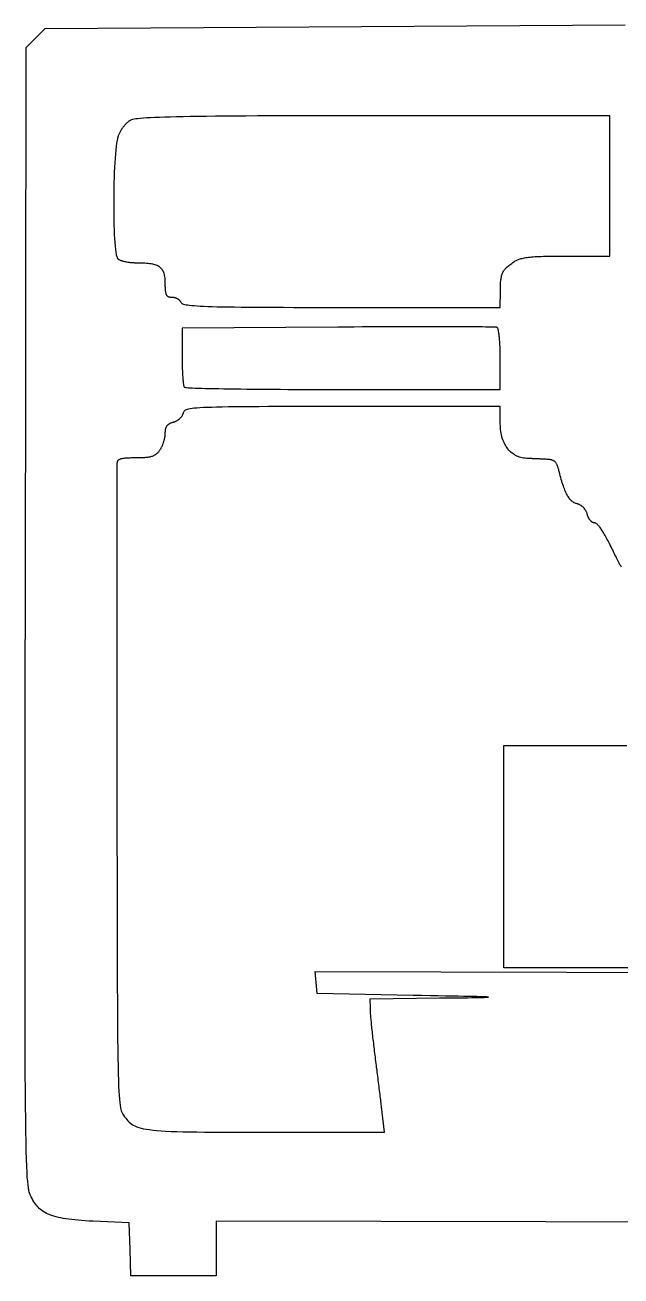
# Model space of a CAD drawing. Extents: x -419 to 419, y -275 to 1047.
# Drawn here: x -419.2 to -349.5, y 259.8 to 406.1 of the extents above; entities that cross this region are included whole.
import ezdxf

# ---------------------------------------------------------------- set-up
doc = ezdxf.new("R2010")
doc.units = 0
doc.layers.get('0').update_dxf_attribs({"linetype": 'CONTINUOUS'})

msp = doc.modelspace()

# ---------------------------------------------------------------- linework, layer by layer
for points in [[(-300.58, 266.02), (-396.84, 266.22), (-396.84, 259.82), (-406.81, 259.82), (-406.92, 262.92), (-407.04, 266.02), (-411.24, 266.22), (-411.71, 266.24), (-412.15, 266.27), (-412.58, 266.3), (-412.98, 266.33), (-413.37, 266.37), (-413.73, 266.41), (-414.08, 266.45), (-414.41, 266.5), (-414.72, 266.55), (-415.02, 266.6), (-415.3, 266.66), (-415.56, 266.73), (-415.82, 266.8), (-416.05, 266.88), (-416.28, 266.96), (-416.49, 267.05), (-416.69, 267.14), (-416.88, 267.24), (-417.06, 267.35), (-417.22, 267.47), (-417.38, 267.59), (-417.53, 267.72), (-417.67, 267.86), (-417.81, 268.01), (-417.93, 268.17), (-418.05, 268.33), (-418.17, 268.5), (-418.28, 268.69), (-418.38, 268.88), (-418.49, 269.08), (-418.58, 269.29), (-418.64, 269.44), (-418.7, 269.62), (-418.75, 269.85), (-418.8, 270.12), (-418.85, 270.46), (-418.89, 270.87), (-418.93, 271.37), (-418.96, 271.97), (-419, 272.67), (-419.03, 273.49), (-419.06, 274.44), (-419.08, 275.52), (-419.1, 276.76), (-419.12, 278.16), (-419.14, 279.73), (-419.15, 281.49), (-419.17, 283.44), (-419.18, 285.59), (-419.19, 287.96), (-419.19, 290.55), (-419.2, 293.38), (-419.2, 296.47), (-419.2, 299.8), (-419.2, 303.41), (-419.2, 307.3), (-419.19, 311.49), (-419.19, 315.97), (-419.18, 320.77), (-419.18, 325.89), (-419.17, 331.35), (-419.16, 337.15), (-419.05, 403.48), (-417.94, 404.59), (-416.83, 405.7), (-349.03, 406.1)], [(-349.46, 342.69), (-349.54, 342.84), (-349.63, 342.99), (-349.71, 343.15), (-349.79, 343.31), (-349.88, 343.47), (-349.96, 343.64), (-350.05, 343.81), (-350.13, 343.98), (-350.22, 344.15), (-350.3, 344.33), (-350.39, 344.51), (-350.48, 344.71), (-350.57, 344.9), (-350.67, 345.09), (-350.76, 345.27), (-350.85, 345.45), (-350.93, 345.62), (-351.02, 345.79), (-351.11, 345.95), (-351.19, 346.11), (-351.28, 346.26), (-351.36, 346.4), (-351.44, 346.54), (-351.52, 346.67), (-351.59, 346.79), (-351.67, 346.91), (-351.74, 347.02), (-351.81, 347.13), (-351.88, 347.23), (-351.95, 347.32), (-352.01, 347.4), (-352.08, 347.48), (-352.14, 347.55), (-352.2, 347.62), (-352.25, 347.68), (-352.31, 347.73), (-352.36, 347.77), (-352.41, 347.8), (-352.45, 347.83), (-352.5, 347.85), (-352.54, 347.86), (-352.58, 347.87), (-352.61, 347.87), (-352.65, 347.87), (-352.68, 347.88), (-352.71, 347.89), (-352.75, 347.9), (-352.78, 347.91), (-352.81, 347.93), (-352.85, 347.95), (-352.88, 347.97), (-352.91, 347.99), (-352.95, 348.02), (-352.98, 348.05), (-353.01, 348.08), (-353.04, 348.11), (-353.07, 348.14), (-353.1, 348.18), (-353.13, 348.21), (-353.16, 348.25), (-353.19, 348.29), (-353.22, 348.33), (-353.25, 348.38), (-353.27, 348.42), (-353.3, 348.47), (-353.32, 348.51), (-353.34, 348.56), (-353.36, 348.61), (-353.38, 348.66), (-353.4, 348.71), (-353.42, 348.76), (-353.44, 348.82), (-353.45, 348.87), (-353.46, 348.93), (-353.48, 348.98), (-353.5, 349.04), (-353.52, 349.09), (-353.55, 349.15), (-353.57, 349.2), (-353.6, 349.25), (-353.63, 349.31), (-353.66, 349.36), (-353.69, 349.41), (-353.72, 349.46), (-353.76, 349.5), (-353.79, 349.55), (-353.83, 349.59), (-353.87, 349.64), (-353.91, 349.68), (-353.95, 349.72), (-353.99, 349.76), (-354.03, 349.8), (-354.08, 349.83), (-354.12, 349.87), (-354.17, 349.9), (-354.22, 349.93), (-354.27, 349.96), (-354.32, 349.99), (-354.37, 350.01), (-354.42, 350.03), (-354.47, 350.05), (-354.52, 350.07), (-354.57, 350.09), (-354.62, 350.1), (-354.71, 350.13), (-354.8, 350.16), (-354.88, 350.19), (-354.97, 350.23), (-355.05, 350.28), (-355.12, 350.33), (-355.2, 350.39), (-355.27, 350.45), (-355.35, 350.51), (-355.42, 350.59), (-355.49, 350.67), (-355.56, 350.76), (-355.62, 350.85), (-355.69, 350.95), (-355.76, 351.06), (-355.82, 351.17), (-355.88, 351.29), (-355.94, 351.42), (-356.01, 351.56), (-356.07, 351.7), (-356.13, 351.86), (-356.19, 352.02), (-356.25, 352.19), (-356.31, 352.37), (-356.37, 352.55), (-356.43, 352.75), (-356.49, 352.95), (-356.55, 353.17), (-356.61, 353.39), (-356.67, 353.63), (-356.73, 353.87), (-356.76, 353.98), (-356.78, 354.09), (-356.81, 354.19), (-356.84, 354.28), (-356.87, 354.37), (-356.9, 354.45), (-356.93, 354.53), (-356.96, 354.61), (-356.99, 354.68), (-357.02, 354.74), (-357.05, 354.8), (-357.09, 354.86), (-357.12, 354.91), (-357.16, 354.96), (-357.2, 355), (-357.25, 355.04), (-357.29, 355.08), (-357.34, 355.11), (-357.39, 355.14), (-357.44, 355.17), (-357.49, 355.19), (-357.55, 355.22), (-357.61, 355.24), (-357.68, 355.25), (-357.75, 355.27), (-357.82, 355.28), (-357.9, 355.29), (-357.98, 355.3), (-358.06, 355.31), (-358.15, 355.31), (-358.24, 355.32), (-358.31, 355.32), (-358.37, 355.32), (-358.44, 355.32), (-358.51, 355.33), (-358.58, 355.33), (-358.66, 355.33), (-358.73, 355.34), (-358.81, 355.34), (-358.88, 355.34), (-358.96, 355.34), (-359.04, 355.35), (-359.12, 355.35), (-359.2, 355.36), (-359.28, 355.36), (-359.36, 355.36), (-359.44, 355.37), (-359.52, 355.37), (-359.6, 355.37), (-359.68, 355.38), (-359.76, 355.38), (-359.84, 355.38), (-359.91, 355.39), (-359.99, 355.39), (-360.06, 355.39), (-360.14, 355.4), (-360.21, 355.4), (-360.28, 355.4), (-360.35, 355.41), (-360.41, 355.41), (-360.47, 355.41), (-360.53, 355.42), (-360.71, 355.43), (-360.89, 355.45), (-361.06, 355.48), (-361.22, 355.52), (-361.39, 355.57), (-361.54, 355.63), (-361.69, 355.7), (-361.84, 355.77), (-361.98, 355.86), (-362.12, 355.95), (-362.25, 356.04), (-362.38, 356.15), (-362.5, 356.27), (-362.62, 356.39), (-362.73, 356.52), (-362.83, 356.65), (-362.93, 356.8), (-363.02, 356.95), (-363.11, 357.1), (-363.18, 357.27), (-363.26, 357.44), (-363.33, 357.61), (-363.39, 357.79), (-363.44, 357.98), (-363.49, 358.18), (-363.53, 358.38), (-363.56, 358.58), (-363.58, 358.79), (-363.6, 359.01), (-363.61, 359.23), (-363.62, 359.45), (-363.62, 361.47), (-382.07, 361.47), (-383.77, 361.47), (-385.36, 361.47), (-386.85, 361.47), (-388.24, 361.47), (-389.53, 361.47), (-390.72, 361.47), (-391.83, 361.46), (-392.85, 361.46), (-393.79, 361.45), (-394.65, 361.44), (-395.43, 361.43), (-396.15, 361.42), (-396.79, 361.41), (-397.37, 361.39), (-397.88, 361.38), (-398.34, 361.36), (-398.75, 361.33), (-399.1, 361.31), (-399.41, 361.28), (-399.67, 361.25), (-399.9, 361.22), (-400.08, 361.18), (-400.24, 361.14), (-400.36, 361.09), (-400.46, 361.05), (-400.54, 360.99), (-400.6, 360.94), (-400.64, 360.88), (-400.68, 360.81), (-400.7, 360.74), (-400.72, 360.67), (-400.74, 360.62), (-400.75, 360.58), (-400.77, 360.54), (-400.79, 360.5), (-400.81, 360.45), (-400.83, 360.41), (-400.86, 360.37), (-400.89, 360.33), (-400.92, 360.28), (-400.95, 360.24), (-400.98, 360.2), (-401.02, 360.16), (-401.05, 360.12), (-401.09, 360.09), (-401.13, 360.05), (-401.17, 360.01), (-401.21, 359.98), (-401.26, 359.94), (-401.3, 359.91), (-401.35, 359.88), (-401.39, 359.84), (-401.44, 359.81), (-401.49, 359.79), (-401.54, 359.76), (-401.59, 359.74), (-401.63, 359.71), (-401.68, 359.69), (-401.73, 359.67), (-401.79, 359.65), (-401.84, 359.64), (-401.89, 359.62), (-401.95, 359.61), (-402.02, 359.59), (-402.08, 359.57), (-402.14, 359.55), (-402.19, 359.52), (-402.25, 359.5), (-402.3, 359.48), (-402.34, 359.45), (-402.39, 359.42), (-402.43, 359.39), (-402.47, 359.36), (-402.51, 359.33), (-402.55, 359.29), (-402.58, 359.26), (-402.61, 359.22), (-402.64, 359.18), (-402.67, 359.14), (-402.69, 359.09), (-402.72, 359.05), (-402.74, 359), (-402.76, 358.95), (-402.77, 358.9), (-402.79, 358.84), (-402.8, 358.79), (-402.81, 358.73), (-402.82, 358.67), (-402.83, 358.6), (-402.83, 358.53), (-402.84, 358.46), (-402.84, 358.39), (-402.84, 358.32), (-402.84, 358.26), (-402.84, 358.2), (-402.85, 358.14), (-402.85, 358.08), (-402.86, 358.01), (-402.87, 357.95), (-402.88, 357.88), (-402.89, 357.81), (-402.9, 357.75), (-402.92, 357.68), (-402.94, 357.61), (-402.95, 357.54), (-402.97, 357.47), (-402.99, 357.4), (-403.01, 357.34), (-403.03, 357.27), (-403.06, 357.2), (-403.08, 357.13), (-403.11, 357.06), (-403.13, 357), (-403.16, 356.93), (-403.18, 356.87), (-403.21, 356.8), (-403.24, 356.74), (-403.27, 356.68), (-403.3, 356.62), (-403.33, 356.57), (-403.36, 356.51), (-403.4, 356.46), (-403.43, 356.41), (-403.46, 356.36), (-403.51, 356.29), (-403.56, 356.22), (-403.61, 356.16), (-403.66, 356.1), (-403.71, 356.05), (-403.77, 355.99), (-403.82, 355.95), (-403.88, 355.9), (-403.94, 355.86), (-404, 355.81), (-404.06, 355.78), (-404.13, 355.74), (-404.19, 355.71), (-404.27, 355.68), (-404.34, 355.65), (-404.42, 355.63), (-404.51, 355.6), (-404.59, 355.58), (-404.69, 355.56), (-404.78, 355.55), (-404.89, 355.53), (-405, 355.52), (-405.11, 355.51), (-405.23, 355.5), (-405.36, 355.49), (-405.49, 355.48), (-405.63, 355.48), (-405.78, 355.47), (-405.93, 355.47), (-406.09, 355.47), (-406.26, 355.47), (-406.43, 355.47), (-406.6, 355.47), (-406.75, 355.47), (-406.89, 355.46), (-407.03, 355.46), (-407.16, 355.45), (-407.28, 355.45), (-407.39, 355.44), (-407.5, 355.43), (-407.6, 355.42), (-407.69, 355.41), (-407.78, 355.4), (-407.86, 355.38), (-407.93, 355.36), (-408, 355.35), (-408.06, 355.33), (-408.12, 355.3), (-408.17, 355.28), (-408.22, 355.26), (-408.26, 355.23), (-408.29, 355.2), (-408.33, 355.17), (-408.36, 355.13), (-408.38, 355.1), (-408.4, 355.06), (-408.42, 355.02), (-408.43, 354.97), (-408.44, 354.92), (-408.45, 354.88), (-408.45, 354.82), (-408.46, 354.77), (-408.46, 354.68), (-408.46, 354.49), (-408.46, 354.2), (-408.46, 353.82), (-408.46, 353.34), (-408.46, 352.77), (-408.46, 352.11), (-408.46, 351.37), (-408.46, 350.54), (-408.46, 349.64), (-408.46, 348.65), (-408.46, 347.59), (-408.46, 346.46), (-408.46, 345.26), (-408.46, 344), (-408.46, 342.67), (-408.46, 341.28), (-408.46, 339.83), (-408.46, 338.32), (-408.46, 336.76), (-408.46, 335.15), (-408.46, 333.49), (-408.46, 331.79), (-408.45, 330.04), (-408.45, 328.26), (-408.45, 326.43), (-408.45, 324.57), (-408.45, 322.68), (-408.45, 320.76), (-408.45, 318.82), (-408.45, 316.85), (-408.45, 313.52), (-408.45, 310.4), (-408.44, 307.48), (-408.44, 304.74), (-408.44, 302.19), (-408.43, 299.82), (-408.43, 297.61), (-408.42, 295.57), (-408.41, 293.69), (-408.4, 291.95), (-408.39, 290.36), (-408.38, 288.91), (-408.37, 287.59), (-408.35, 286.39), (-408.34, 285.31), (-408.32, 284.34), (-408.3, 283.47), (-408.27, 282.71), (-408.25, 282.03), (-408.22, 281.44), (-408.19, 280.92), (-408.15, 280.48), (-408.12, 280.1), (-408.08, 279.79), (-408.03, 279.52), (-407.99, 279.29), (-407.94, 279.11), (-407.88, 278.96), (-407.82, 278.83), (-407.76, 278.72), (-407.7, 278.63), (-407.56, 278.44), (-407.43, 278.27), (-407.3, 278.11), (-407.17, 277.96), (-407.03, 277.82), (-406.88, 277.7), (-406.72, 277.58), (-406.54, 277.47), (-406.35, 277.37), (-406.14, 277.27), (-405.9, 277.19), (-405.63, 277.11), (-405.33, 277.04), (-405, 276.98), (-404.63, 276.93), (-404.22, 276.88), (-403.77, 276.83), (-403.27, 276.8), (-402.72, 276.76), (-402.12, 276.73), (-401.46, 276.71), (-400.74, 276.69), (-399.96, 276.68), (-399.12, 276.66), (-398.2, 276.65), (-397.22, 276.65), (-396.16, 276.64), (-395.02, 276.64), (-393.8, 276.63), (-392.5, 276.63), (-391.1, 276.63), (-377.17, 276.63), (-377.43, 278.93), (-377.45, 279.06), (-377.46, 279.19), (-377.48, 279.34), (-377.5, 279.5), (-377.52, 279.67), (-377.54, 279.84), (-377.56, 280.03), (-377.59, 280.22), (-377.61, 280.42), (-377.64, 280.62), (-377.66, 280.83), (-377.69, 281.05), (-377.72, 281.27), (-377.74, 281.5), (-377.77, 281.73), (-377.8, 281.96), (-377.83, 282.2), (-377.86, 282.44), (-377.89, 282.69), (-377.92, 282.93), (-377.95, 283.18), (-377.98, 283.43), (-378.01, 283.68), (-378.04, 283.93), (-378.08, 284.18), (-378.11, 284.42), (-378.14, 284.67), (-378.17, 284.91), (-378.2, 285.16), (-378.23, 285.4), (-378.26, 285.63), (-378.29, 285.87), (-378.32, 286.1), (-378.35, 286.33), (-378.38, 286.57), (-378.4, 286.8), (-378.43, 287.03), (-378.46, 287.26), (-378.48, 287.48), (-378.51, 287.71), (-378.53, 287.93), (-378.56, 288.14), (-378.58, 288.36), (-378.6, 288.56), (-378.63, 288.77), (-378.65, 288.97), (-378.67, 289.16), (-378.68, 289.35), (-378.7, 289.53), (-378.72, 289.7), (-378.74, 289.87), (-378.75, 290.03), (-378.76, 290.18), (-378.77, 290.33), (-378.79, 290.46), (-378.8, 290.59), (-378.8, 290.7), (-378.81, 290.81), (-378.82, 290.91), (-378.82, 290.99), (-378.82, 291.07), (-378.82, 291.13), (-378.83, 292.24), (-370.72, 292.33), (-369.96, 292.33), (-369.26, 292.34), (-368.6, 292.35), (-368, 292.36), (-367.45, 292.36), (-366.95, 292.37), (-366.51, 292.38), (-366.13, 292.38), (-365.79, 292.39), (-365.52, 292.39), (-365.3, 292.4), (-365.14, 292.41), (-365.04, 292.41), (-364.99, 292.42), (-365.01, 292.43), (-365.08, 292.43), (-365.22, 292.44), (-365.42, 292.45), (-365.68, 292.46), (-366, 292.47), (-366.38, 292.48), (-366.83, 292.49), (-367.34, 292.5), (-367.92, 292.51), (-368.56, 292.53), (-369.27, 292.54), (-370.04, 292.55), (-370.89, 292.57), (-371.8, 292.59), (-372.78, 292.61), (-373.82, 292.63), (-385.03, 292.84), (-385.16, 294.14), (-385.28, 295.44), (-311.79, 295.24)], [(-348.65, 295.84), (-363.22, 295.84), (-363.22, 308.84), (-363.22, 321.85), (-348.82, 321.85)]]:
    msp.add_lwpolyline(points)
for points in [[(-363.61, 375.37), (-363.6, 375.55), (-363.6, 375.72), (-363.59, 375.88), (-363.58, 376.03), (-363.57, 376.17), (-363.56, 376.3), (-363.54, 376.43), (-363.52, 376.55), (-363.5, 376.67), (-363.47, 376.78), (-363.44, 376.88), (-363.41, 376.98), (-363.37, 377.08), (-363.33, 377.17), (-363.28, 377.25), (-363.23, 377.34), (-363.18, 377.42), (-363.11, 377.5), (-363.05, 377.58), (-362.97, 377.66), (-362.9, 377.74), (-362.81, 377.82), (-362.72, 377.89), (-362.62, 377.97), (-362.52, 378.05), (-362.41, 378.14), (-362.29, 378.22), (-362.16, 378.31), (-362.03, 378.4), (-361.95, 378.46), (-361.87, 378.51), (-361.78, 378.55), (-361.69, 378.6), (-361.6, 378.64), (-361.5, 378.68), (-361.4, 378.72), (-361.29, 378.75), (-361.18, 378.78), (-361.05, 378.81), (-360.92, 378.84), (-360.79, 378.87), (-360.64, 378.9), (-360.48, 378.92), (-360.32, 378.94), (-360.14, 378.96), (-359.96, 378.98), (-359.76, 378.99), (-359.55, 379.01), (-359.33, 379.02), (-359.09, 379.03), (-358.84, 379.04), (-358.58, 379.05), (-358.31, 379.06), (-358.02, 379.07), (-357.71, 379.07), (-357.39, 379.08), (-357.05, 379.08), (-356.69, 379.08), (-356.32, 379.08), (-355.92, 379.08), (-350.81, 379.08), (-350.81, 395.49), (-378.33, 395.49), (-380.34, 395.48), (-382.27, 395.48), (-384.11, 395.48), (-385.86, 395.48), (-387.52, 395.47), (-389.1, 395.47), (-390.6, 395.46), (-392.02, 395.46), (-393.36, 395.45), (-394.63, 395.44), (-395.81, 395.43), (-396.93, 395.42), (-397.98, 395.41), (-398.95, 395.4), (-399.86, 395.38), (-400.71, 395.37), (-401.49, 395.35), (-402.21, 395.33), (-402.87, 395.31), (-403.47, 395.29), (-404.02, 395.27), (-404.52, 395.25), (-404.96, 395.23), (-405.35, 395.2), (-405.69, 395.17), (-405.99, 395.14), (-406.24, 395.11), (-406.45, 395.08), (-406.62, 395.05), (-406.75, 395.01), (-406.84, 394.97), (-406.89, 394.95), (-406.95, 394.91), (-407, 394.88), (-407.06, 394.84), (-407.11, 394.8), (-407.17, 394.75), (-407.23, 394.71), (-407.28, 394.66), (-407.34, 394.6), (-407.39, 394.55), (-407.45, 394.49), (-407.5, 394.43), (-407.56, 394.37), (-407.61, 394.31), (-407.66, 394.24), (-407.71, 394.18), (-407.76, 394.11), (-407.81, 394.04), (-407.86, 393.97), (-407.91, 393.9), (-407.96, 393.82), (-408, 393.75), (-408.04, 393.68), (-408.09, 393.6), (-408.13, 393.53), (-408.16, 393.45), (-408.2, 393.38), (-408.23, 393.3), (-408.26, 393.23), (-408.29, 393.15), (-408.32, 393.08), (-408.38, 392.86), (-408.44, 392.59), (-408.49, 392.27), (-408.54, 391.89), (-408.59, 391.47), (-408.63, 391.01), (-408.67, 390.52), (-408.7, 389.99), (-408.73, 389.44), (-408.76, 388.86), (-408.78, 388.26), (-408.8, 387.65), (-408.81, 387.02), (-408.82, 386.39), (-408.83, 385.76), (-408.83, 385.13), (-408.83, 384.51), (-408.82, 383.89), (-408.81, 383.29), (-408.8, 382.71), (-408.78, 382.15), (-408.76, 381.62), (-408.73, 381.12), (-408.7, 380.66), (-408.66, 380.24), (-408.62, 379.86), (-408.58, 379.52), (-408.53, 379.24), (-408.48, 379.02), (-408.42, 378.86), (-408.36, 378.76), (-408.33, 378.74), (-408.3, 378.71), (-408.26, 378.69), (-408.22, 378.66), (-408.17, 378.64), (-408.12, 378.62), (-408.06, 378.59), (-408, 378.57), (-407.93, 378.55), (-407.86, 378.53), (-407.79, 378.51), (-407.71, 378.49), (-407.64, 378.47), (-407.55, 378.45), (-407.47, 378.43), (-407.38, 378.41), (-407.29, 378.4), (-407.19, 378.38), (-407.1, 378.37), (-407, 378.36), (-406.9, 378.34), (-406.8, 378.33), (-406.7, 378.32), (-406.59, 378.31), (-406.49, 378.31), (-406.38, 378.3), (-406.27, 378.29), (-406.17, 378.29), (-406.06, 378.28), (-405.95, 378.28), (-405.84, 378.28), (-405.61, 378.28), (-405.39, 378.28), (-405.18, 378.27), (-404.99, 378.26), (-404.8, 378.24), (-404.63, 378.22), (-404.46, 378.2), (-404.3, 378.17), (-404.16, 378.14), (-404.02, 378.1), (-403.89, 378.06), (-403.77, 378.01), (-403.66, 377.96), (-403.56, 377.9), (-403.47, 377.83), (-403.38, 377.76), (-403.3, 377.68), (-403.23, 377.6), (-403.17, 377.51), (-403.11, 377.41), (-403.06, 377.3), (-403.01, 377.19), (-402.97, 377.07), (-402.94, 376.94), (-402.91, 376.81), (-402.89, 376.66), (-402.87, 376.51), (-402.86, 376.34), (-402.85, 376.17), (-402.84, 375.99), (-402.84, 375.8), (-402.84, 375.68), (-402.84, 375.57), (-402.83, 375.46), (-402.83, 375.36), (-402.83, 375.27), (-402.82, 375.18), (-402.81, 375.09), (-402.8, 375.01), (-402.79, 374.94), (-402.78, 374.87), (-402.77, 374.8), (-402.75, 374.74), (-402.74, 374.69), (-402.72, 374.64), (-402.7, 374.59), (-402.67, 374.55), (-402.65, 374.51), (-402.62, 374.47), (-402.59, 374.44), (-402.56, 374.41), (-402.52, 374.39), (-402.49, 374.36), (-402.45, 374.34), (-402.41, 374.33), (-402.36, 374.31), (-402.31, 374.3), (-402.26, 374.29), (-402.21, 374.29), (-402.15, 374.28), (-402.09, 374.28), (-402.03, 374.28), (-401.98, 374.28), (-401.94, 374.28), (-401.9, 374.27), (-401.85, 374.27), (-401.81, 374.26), (-401.77, 374.25), (-401.72, 374.24), (-401.68, 374.23), (-401.64, 374.22), (-401.6, 374.2), (-401.56, 374.19), (-401.52, 374.17), (-401.48, 374.15), (-401.44, 374.13), (-401.4, 374.11), (-401.37, 374.09), (-401.33, 374.07), (-401.3, 374.05), (-401.26, 374.02), (-401.23, 374), (-401.2, 373.97), (-401.17, 373.95), (-401.14, 373.92), (-401.12, 373.89), (-401.09, 373.86), (-401.07, 373.83), (-401.05, 373.8), (-401.03, 373.77), (-401.01, 373.74), (-401, 373.71), (-400.98, 373.68), (-400.96, 373.63), (-400.91, 373.58), (-400.85, 373.54), (-400.77, 373.5), (-400.66, 373.46), (-400.53, 373.42), (-400.37, 373.39), (-400.18, 373.36), (-399.96, 373.33), (-399.7, 373.3), (-399.41, 373.28), (-399.07, 373.25), (-398.7, 373.23), (-398.28, 373.21), (-397.81, 373.19), (-397.3, 373.18), (-396.73, 373.16), (-396.11, 373.15), (-395.44, 373.14), (-394.71, 373.13), (-393.91, 373.12), (-393.06, 373.11), (-392.14, 373.1), (-391.15, 373.1), (-390.1, 373.09), (-388.97, 373.09), (-387.77, 373.08), (-386.5, 373.08), (-385.14, 373.08), (-383.7, 373.08), (-382.18, 373.08), (-363.62, 373.08), (-363.61, 374.98), (-363.61, 375.18)], [(-363.62, 367.43), (-363.62, 367.62), (-363.63, 367.8), (-363.63, 367.98), (-363.64, 368.16), (-363.64, 368.33), (-363.65, 368.5), (-363.66, 368.67), (-363.67, 368.83), (-363.68, 368.99), (-363.69, 369.14), (-363.7, 369.28), (-363.71, 369.42), (-363.73, 369.56), (-363.74, 369.68), (-363.75, 369.81), (-363.77, 369.92), (-363.79, 370.03), (-363.8, 370.13), (-363.82, 370.23), (-363.84, 370.32), (-363.85, 370.4), (-363.87, 370.47), (-363.89, 370.54), (-363.91, 370.59), (-363.93, 370.64), (-363.95, 370.68), (-363.97, 370.71), (-364, 370.73), (-364.02, 370.74), (-364.06, 370.75), (-364.16, 370.76), (-364.3, 370.76), (-364.5, 370.77), (-364.73, 370.78), (-365.01, 370.78), (-365.34, 370.78), (-365.7, 370.79), (-366.11, 370.79), (-366.56, 370.8), (-367.04, 370.8), (-367.56, 370.8), (-368.12, 370.8), (-368.7, 370.81), (-369.33, 370.81), (-369.98, 370.81), (-370.66, 370.81), (-371.37, 370.81), (-372.11, 370.81), (-372.88, 370.81), (-373.67, 370.81), (-374.48, 370.8), (-375.31, 370.8), (-376.17, 370.8), (-377.04, 370.8), (-377.94, 370.79), (-378.85, 370.79), (-379.77, 370.79), (-380.71, 370.78), (-381.66, 370.78), (-382.63, 370.77), (-400.84, 370.66), (-400.84, 367.33), (-400.84, 367.16), (-400.84, 366.98), (-400.83, 366.81), (-400.83, 366.64), (-400.83, 366.47), (-400.83, 366.31), (-400.82, 366.14), (-400.82, 365.98), (-400.81, 365.83), (-400.8, 365.67), (-400.8, 365.52), (-400.79, 365.38), (-400.78, 365.24), (-400.77, 365.1), (-400.76, 364.97), (-400.75, 364.84), (-400.75, 364.72), (-400.73, 364.61), (-400.72, 364.5), (-400.71, 364.4), (-400.7, 364.3), (-400.69, 364.21), (-400.68, 364.13), (-400.67, 364.05), (-400.65, 363.98), (-400.64, 363.92), (-400.63, 363.87), (-400.61, 363.82), (-400.6, 363.79), (-400.59, 363.76), (-400.57, 363.74), (-400.53, 363.73), (-400.44, 363.71), (-400.3, 363.7), (-400.12, 363.69), (-399.89, 363.67), (-399.61, 363.66), (-399.29, 363.65), (-398.93, 363.63), (-398.52, 363.62), (-398.08, 363.61), (-397.6, 363.6), (-397.08, 363.59), (-396.53, 363.58), (-395.94, 363.57), (-395.32, 363.56), (-394.66, 363.55), (-393.98, 363.54), (-393.27, 363.53), (-392.53, 363.52), (-391.76, 363.51), (-390.97, 363.51), (-390.16, 363.5), (-389.32, 363.5), (-388.46, 363.49), (-387.58, 363.49), (-386.68, 363.48), (-385.77, 363.48), (-384.84, 363.48), (-383.89, 363.48), (-382.93, 363.47), (-381.96, 363.47), (-363.62, 363.47), (-363.62, 367.04), (-363.62, 367.24)]]:
    msp.add_lwpolyline(points, close=True)

doc.saveas('drawing.dxf')
